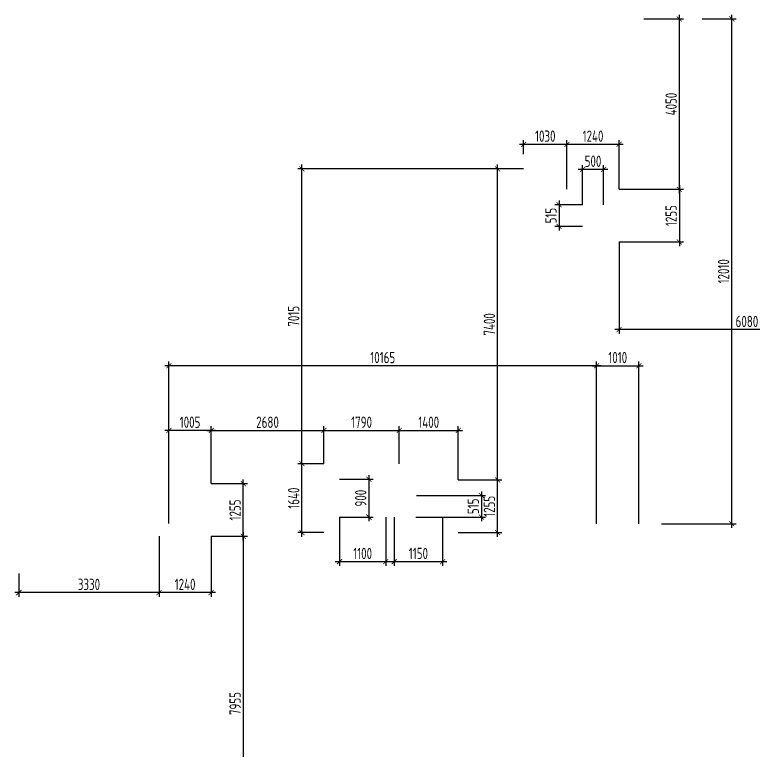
# Model space of a CAD drawing. Header units: millimetres. Extents: x -350007 to 535970, y -888 to 133718.
# Drawn here: x 461274 to 478741, y 112954 to 130451 of the extents above; entities that cross this region are included whole.
import ezdxf

# ---------------------------------------------------------------- set-up
doc = ezdxf.new("R2010")
doc.units = ezdxf.units.MM
doc.layers.add('АР_Размеры нов.', color=15, linetype='Continuous', lineweight=0)
doc.styles.add('ISOCPEUR', font='isocpeur.ttf', dxfattribs={"width": 0.7})
doc.dimstyles.new('R_100', dxfattribs={"dimtxt": 270, "dimasz": 120, "dimexe": 100, "dimexo": 0, "dimgap": 60, "dimtad": 1, "dimdec": 0, "dimrnd": 5, "dimzin": 0, "dimdsep": 46, "dimtxsty": 'ISOCPEUR', "dimblk": 'ARCHTICK', "dimcen": 0, "dimdle": 100, "dimclrd": 256, "dimclre": 256, "dimclrt": 256, "dimadec": 0, "dimazin": 0, "dimtfac": 2, "dimtdec": 0, "dimtofl": 0, "dimtmove": 1, "dimatfit": 3, "dimfxl": 1, "dimtvp": 3, "dimtolj": 1, "dimtzin": 0, "dimarcsym": 0})

# ---------------------------------------------------------------- blocks, each defined once
blk = doc.blocks.new('_ArchTick')
at = {"color": 0, "linetype": 'ByBlock', "const_width": 0.15}
blk.add_lwpolyline([(-0.5, -0.5), (0.5, 0.5)], dxfattribs=at)
blk = doc.blocks.new('*D3084')
at = {"layer": 'АР_Размеры нов.', "lineweight": -2, "ltscale": 100, "transparency": 16777216}
for p, q in [((475108, 118343), (475108, 122201)), ((476115, 118343), (476115, 122201)), ((475008, 122101), (476215, 122101))]:
    blk.add_line(p, q, dxfattribs=at)
at = {"layer": 'АР_Размеры нов.', "lineweight": -2, "ltscale": 100, "transparency": 16777216, "xscale": 120, "yscale": 120, "zscale": 120, "rotation": 180}
blk.add_blockref('_ArchTick', (475108, 122101), dxfattribs=at)
at = {"layer": 'АР_Размеры нов.', "lineweight": -2, "ltscale": 100, "transparency": 16777216, "xscale": 120, "yscale": 120, "zscale": 120}
blk.add_blockref('_ArchTick', (476115, 122101), dxfattribs=at)
at = {"layer": 'АР_Размеры нов.', "ltscale": 100, "transparency": 16777216, "insert": (475612, 122296), "char_height": 270, "attachment_point": 5, "style": 'ISOCPEUR'}
blk.add_mtext('\\A1;1010', dxfattribs=at)
blk = doc.blocks.new('*D3339')
at = {"layer": 'АР_Размеры нов.', "lineweight": -2, "transparency": 16777216}
for p, q in [((477078, 126399), (477078, 124946)), ((475645, 126299), (477178, 126299)), ((475645, 125046), (477178, 125046))]:
    blk.add_line(p, q, dxfattribs=at)
at = {"layer": 'АР_Размеры нов.', "lineweight": -2, "transparency": 16777216, "xscale": 120, "yscale": 120, "zscale": 120}
for p, rotation in [((477078, 126299), 90), ((477078, 125046), 270)]:
    blk.add_blockref('_ArchTick', p, dxfattribs=dict(at, rotation=rotation))
at = {"layer": 'АР_Размеры нов.', "transparency": 16777216, "insert": (476883, 125672), "char_height": 270, "attachment_point": 5, "rotation": 90, "style": 'ISOCPEUR'}
blk.add_mtext('\\A1;1255', dxfattribs=at)
blk = doc.blocks.new('*D3340')
at = {"layer": 'АР_Размеры нов.', "lineweight": -2, "transparency": 16777216}
for p, q in [((477078, 126199), (477078, 130451)), ((476234, 130351), (477178, 130351)), ((475645, 126299), (477178, 126299))]:
    blk.add_line(p, q, dxfattribs=at)
at = {"layer": 'АР_Размеры нов.', "lineweight": -2, "transparency": 16777216, "xscale": 120, "yscale": 120, "zscale": 120}
for p, rotation in [((477078, 130351), 90), ((477078, 126299), 270)]:
    blk.add_blockref('_ArchTick', p, dxfattribs=dict(at, rotation=rotation))
at = {"layer": 'АР_Размеры нов.', "transparency": 16777216, "insert": (476883, 128325), "char_height": 270, "attachment_point": 5, "rotation": 90, "style": 'ISOCPEUR'}
blk.add_mtext('\\A1;4050', dxfattribs=at)
blk = doc.blocks.new('*D3341')
at = {"layer": 'АР_Размеры нов.', "lineweight": -2, "transparency": 16777216}
for p, q in [((474405, 126299), (474405, 127467)), ((475645, 126299), (475645, 127467)), ((475745, 127367), (474305, 127367))]:
    blk.add_line(p, q, dxfattribs=at)
at = {"layer": 'АР_Размеры нов.', "lineweight": -2, "transparency": 16777216, "xscale": 120, "yscale": 120, "zscale": 120, "rotation": 180}
blk.add_blockref('_ArchTick', (474405, 127367), dxfattribs=at)
at = {"layer": 'АР_Размеры нов.', "lineweight": -2, "transparency": 16777216, "xscale": 120, "yscale": 120, "zscale": 120}
blk.add_blockref('_ArchTick', (475645, 127367), dxfattribs=at)
at = {"layer": 'АР_Размеры нов.', "transparency": 16777216, "insert": (475025, 127562), "char_height": 270, "attachment_point": 5, "style": 'ISOCPEUR'}
blk.add_mtext('\\A1;1240', dxfattribs=at)
blk = doc.blocks.new('*D3342')
at = {"layer": 'АР_Размеры нов.', "lineweight": -2, "transparency": 16777216}
for p, q in [((473374, 127132), (473374, 127467)), ((474405, 126299), (474405, 127467)), ((474505, 127367), (473274, 127367))]:
    blk.add_line(p, q, dxfattribs=at)
at = {"layer": 'АР_Размеры нов.', "lineweight": -2, "transparency": 16777216, "xscale": 120, "yscale": 120, "zscale": 120, "rotation": 180}
blk.add_blockref('_ArchTick', (473374, 127367), dxfattribs=at)
at = {"layer": 'АР_Размеры нов.', "lineweight": -2, "transparency": 16777216, "xscale": 120, "yscale": 120, "zscale": 120}
blk.add_blockref('_ArchTick', (474405, 127367), dxfattribs=at)
at = {"layer": 'АР_Размеры нов.', "transparency": 16777216, "insert": (473890, 127562), "char_height": 270, "attachment_point": 5, "style": 'ISOCPEUR'}
blk.add_mtext('\\A1;1030', dxfattribs=at)
blk = doc.blocks.new('*D3382')
at = {"layer": 'АР_Размеры нов.', "lineweight": -2, "transparency": 16777216}
for p, q in [((464705, 118043), (464705, 116605)), ((465945, 118043), (465945, 116605)), ((466045, 116705), (464605, 116705))]:
    blk.add_line(p, q, dxfattribs=at)
at = {"layer": 'АР_Размеры нов.', "lineweight": -2, "transparency": 16777216, "xscale": 120, "yscale": 120, "zscale": 120, "rotation": 180}
blk.add_blockref('_ArchTick', (464705, 116705), dxfattribs=at)
at = {"layer": 'АР_Размеры нов.', "lineweight": -2, "transparency": 16777216, "xscale": 120, "yscale": 120, "zscale": 120}
blk.add_blockref('_ArchTick', (465945, 116705), dxfattribs=at)
at = {"layer": 'АР_Размеры нов.', "transparency": 16777216, "insert": (465325, 116900), "char_height": 270, "attachment_point": 5, "style": 'ISOCPEUR'}
blk.add_mtext('\\A1;1240', dxfattribs=at)
blk = doc.blocks.new('*D3383')
at = {"layer": 'АР_Размеры нов.', "lineweight": -2, "transparency": 16777216}
for p, q in [((464705, 118043), (464705, 116605)), ((461374, 117160), (461374, 116605)), ((464805, 116705), (461274, 116705))]:
    blk.add_line(p, q, dxfattribs=at)
at = {"layer": 'АР_Размеры нов.', "lineweight": -2, "transparency": 16777216, "xscale": 120, "yscale": 120, "zscale": 120, "rotation": 180}
blk.add_blockref('_ArchTick', (461374, 116705), dxfattribs=at)
at = {"layer": 'АР_Размеры нов.', "lineweight": -2, "transparency": 16777216, "xscale": 120, "yscale": 120, "zscale": 120}
blk.add_blockref('_ArchTick', (464705, 116705), dxfattribs=at)
at = {"layer": 'АР_Размеры нов.', "transparency": 16777216, "insert": (463040, 116900), "char_height": 270, "attachment_point": 5, "style": 'ISOCPEUR'}
blk.add_mtext('\\A1;3330', dxfattribs=at)
blk = doc.blocks.new('*D3384')
at = {"layer": 'АР_Размеры нов.', "lineweight": -2, "transparency": 16777216}
for p, q in [((466710, 117943), (466710, 119396)), ((465945, 119296), (466810, 119296)), ((465945, 118043), (466810, 118043))]:
    blk.add_line(p, q, dxfattribs=at)
at = {"layer": 'АР_Размеры нов.', "lineweight": -2, "transparency": 16777216, "xscale": 120, "yscale": 120, "zscale": 120}
for p, rotation in [((466710, 119296), 90), ((466710, 118043), 270)]:
    blk.add_blockref('_ArchTick', p, dxfattribs=dict(at, rotation=rotation))
at = {"layer": 'АР_Размеры нов.', "transparency": 16777216, "insert": (466515, 118669), "char_height": 270, "attachment_point": 5, "rotation": 90, "style": 'ISOCPEUR'}
blk.add_mtext('\\A1;1255', dxfattribs=at)
blk = doc.blocks.new('*D3385')
at = {"layer": 'АР_Размеры нов.', "lineweight": -2, "transparency": 16777216}
for p, q in [((466710, 118143), (466710, 109987)), ((465945, 118043), (466810, 118043)), ((466297, 110087), (466810, 110087))]:
    blk.add_line(p, q, dxfattribs=at)
at = {"layer": 'АР_Размеры нов.', "lineweight": -2, "transparency": 16777216, "xscale": 120, "yscale": 120, "zscale": 120}
for p, rotation in [((466710, 118043), 90), ((466710, 110087), 270)]:
    blk.add_blockref('_ArchTick', p, dxfattribs=dict(at, rotation=rotation))
at = {"layer": 'АР_Размеры нов.', "transparency": 16777216, "insert": (466515, 114065), "char_height": 270, "attachment_point": 5, "rotation": 90, "style": 'ISOCPEUR'}
blk.add_mtext('\\A1;7955', dxfattribs=at)
blk = doc.blocks.new('*D3403')
at = {"layer": 'АР_Размеры нов.', "lineweight": -2, "transparency": 16777216}
for p, q in [((464941, 118351), (464941, 122201)), ((475108, 118343), (475108, 122201)), ((475208, 122101), (464841, 122101))]:
    blk.add_line(p, q, dxfattribs=at)
at = {"layer": 'АР_Размеры нов.', "lineweight": -2, "transparency": 16777216, "xscale": 120, "yscale": 120, "zscale": 120, "rotation": 180}
blk.add_blockref('_ArchTick', (464941, 122101), dxfattribs=at)
at = {"layer": 'АР_Размеры нов.', "lineweight": -2, "transparency": 16777216, "xscale": 120, "yscale": 120, "zscale": 120}
blk.add_blockref('_ArchTick', (475108, 122101), dxfattribs=at)
at = {"layer": 'АР_Размеры нов.', "transparency": 16777216, "insert": (470025, 122296), "char_height": 270, "attachment_point": 5, "style": 'ISOCPEUR'}
blk.add_mtext('\\A1;10165', dxfattribs=at)
blk = doc.blocks.new('*D3404')
at = {"layer": 'АР_Размеры нов.', "lineweight": -2, "transparency": 16777216}
for p, q in [((466045, 120562), (464841, 120562)), ((464941, 118758), (464941, 120662)), ((465945, 119296), (465945, 120662))]:
    blk.add_line(p, q, dxfattribs=at)
at = {"layer": 'АР_Размеры нов.', "lineweight": -2, "transparency": 16777216, "xscale": 120, "yscale": 120, "zscale": 120, "rotation": 180}
blk.add_blockref('_ArchTick', (464941, 120562), dxfattribs=at)
at = {"layer": 'АР_Размеры нов.', "lineweight": -2, "transparency": 16777216, "xscale": 120, "yscale": 120, "zscale": 120}
blk.add_blockref('_ArchTick', (465945, 120562), dxfattribs=at)
at = {"layer": 'АР_Размеры нов.', "transparency": 16777216, "insert": (465443, 120757), "char_height": 270, "attachment_point": 5, "style": 'ISOCPEUR'}
blk.add_mtext('\\A1;1005', dxfattribs=at)
blk = doc.blocks.new('*D3405')
at = {"layer": 'АР_Размеры нов.', "lineweight": -2, "transparency": 16777216}
for p, q in [((465845, 120562), (468727, 120562)), ((465945, 119296), (465945, 120662)), ((468627, 119771), (468627, 120662))]:
    blk.add_line(p, q, dxfattribs=at)
at = {"layer": 'АР_Размеры нов.', "lineweight": -2, "transparency": 16777216, "xscale": 120, "yscale": 120, "zscale": 120, "rotation": 180}
blk.add_blockref('_ArchTick', (465945, 120562), dxfattribs=at)
at = {"layer": 'АР_Размеры нов.', "lineweight": -2, "transparency": 16777216, "xscale": 120, "yscale": 120, "zscale": 120}
blk.add_blockref('_ArchTick', (468627, 120562), dxfattribs=at)
at = {"layer": 'АР_Размеры нов.', "transparency": 16777216, "insert": (467286, 120757), "char_height": 270, "attachment_point": 5, "style": 'ISOCPEUR'}
blk.add_mtext('\\A1;2680', dxfattribs=at)
blk = doc.blocks.new('*D3406')
at = {"layer": 'АР_Размеры нов.', "lineweight": -2, "transparency": 16777216}
for p, q in [((468527, 120562), (470517, 120562)), ((468627, 119771), (468627, 120662)), ((470417, 119771), (470417, 120662))]:
    blk.add_line(p, q, dxfattribs=at)
at = {"layer": 'АР_Размеры нов.', "lineweight": -2, "transparency": 16777216, "xscale": 120, "yscale": 120, "zscale": 120, "rotation": 180}
blk.add_blockref('_ArchTick', (468627, 120562), dxfattribs=at)
at = {"layer": 'АР_Размеры нов.', "lineweight": -2, "transparency": 16777216, "xscale": 120, "yscale": 120, "zscale": 120}
blk.add_blockref('_ArchTick', (470417, 120562), dxfattribs=at)
at = {"layer": 'АР_Размеры нов.', "transparency": 16777216, "insert": (469522, 120757), "char_height": 270, "attachment_point": 5, "style": 'ISOCPEUR'}
blk.add_mtext('\\A1;1790', dxfattribs=at)
blk = doc.blocks.new('*D3407')
at = {"layer": 'АР_Размеры нов.', "lineweight": -2, "transparency": 16777216}
for p, q in [((470317, 120562), (471919, 120562)), ((470417, 119771), (470417, 120662)), ((471819, 119383), (471819, 120662))]:
    blk.add_line(p, q, dxfattribs=at)
at = {"layer": 'АР_Размеры нов.', "lineweight": -2, "transparency": 16777216, "xscale": 120, "yscale": 120, "zscale": 120, "rotation": 180}
blk.add_blockref('_ArchTick', (470417, 120562), dxfattribs=at)
at = {"layer": 'АР_Размеры нов.', "lineweight": -2, "transparency": 16777216, "xscale": 120, "yscale": 120, "zscale": 120}
blk.add_blockref('_ArchTick', (471819, 120562), dxfattribs=at)
at = {"layer": 'АР_Размеры нов.', "transparency": 16777216, "insert": (471118, 120757), "char_height": 270, "attachment_point": 5, "style": 'ISOCPEUR'}
blk.add_mtext('\\A1;1400', dxfattribs=at)
blk = doc.blocks.new('*D3408')
at = {"layer": 'АР_Размеры нов.', "lineweight": -2, "transparency": 16777216}
for p, q in [((471819, 119383), (472856, 119383)), ((472756, 118031), (472756, 119483)), ((471819, 118131), (472856, 118131))]:
    blk.add_line(p, q, dxfattribs=at)
at = {"layer": 'АР_Размеры нов.', "lineweight": -2, "transparency": 16777216, "xscale": 120, "yscale": 120, "zscale": 120}
for p, rotation in [((472756, 119383), 90), ((472756, 118131), 270)]:
    blk.add_blockref('_ArchTick', p, dxfattribs=dict(at, rotation=rotation))
at = {"layer": 'АР_Размеры нов.', "transparency": 16777216, "insert": (472561, 118757), "char_height": 270, "attachment_point": 5, "rotation": 90, "style": 'ISOCPEUR'}
blk.add_mtext('\\A1;1255', dxfattribs=at)
blk = doc.blocks.new('*D3409')
at = {"layer": 'АР_Размеры нов.', "lineweight": -2, "transparency": 16777216}
for p, q in [((472756, 119283), (472756, 126884)), ((473374, 126784), (472656, 126784)), ((471819, 119383), (472856, 119383))]:
    blk.add_line(p, q, dxfattribs=at)
at = {"layer": 'АР_Размеры нов.', "lineweight": -2, "transparency": 16777216, "xscale": 120, "yscale": 120, "zscale": 120}
for p, rotation in [((472756, 126784), 90), ((472756, 119383), 270)]:
    blk.add_blockref('_ArchTick', p, dxfattribs=dict(at, rotation=rotation))
at = {"layer": 'АР_Размеры нов.', "transparency": 16777216, "insert": (472561, 123084), "char_height": 270, "attachment_point": 5, "rotation": 90, "style": 'ISOCPEUR'}
blk.add_mtext('\\A1;7400', dxfattribs=at)
blk = doc.blocks.new('*D3410')
at = {"layer": 'АР_Размеры нов.', "lineweight": -2, "transparency": 16777216}
for p, q in [((468103, 118031), (468103, 119871)), ((468627, 119771), (468003, 119771)), ((468627, 118131), (468003, 118131))]:
    blk.add_line(p, q, dxfattribs=at)
at = {"layer": 'АР_Размеры нов.', "lineweight": -2, "transparency": 16777216, "xscale": 120, "yscale": 120, "zscale": 120}
for p, rotation in [((468103, 119771), 90), ((468103, 118131), 270)]:
    blk.add_blockref('_ArchTick', p, dxfattribs=dict(at, rotation=rotation))
at = {"layer": 'АР_Размеры нов.', "transparency": 16777216, "insert": (467908, 118951), "char_height": 270, "attachment_point": 5, "rotation": 90, "style": 'ISOCPEUR'}
blk.add_mtext('\\A1;1640', dxfattribs=at)
blk = doc.blocks.new('*D3411')
at = {"layer": 'АР_Размеры нов.', "lineweight": -2, "transparency": 16777216}
for p, q in [((468103, 119671), (468103, 126884)), ((473125, 126784), (468003, 126784)), ((468627, 119771), (468003, 119771))]:
    blk.add_line(p, q, dxfattribs=at)
at = {"layer": 'АР_Размеры нов.', "lineweight": -2, "transparency": 16777216, "xscale": 120, "yscale": 120, "zscale": 120}
for p, rotation in [((468103, 126784), 90), ((468103, 119771), 270)]:
    blk.add_blockref('_ArchTick', p, dxfattribs=dict(at, rotation=rotation))
at = {"layer": 'АР_Размеры нов.', "transparency": 16777216, "insert": (467908, 123277), "char_height": 270, "attachment_point": 5, "rotation": 90, "style": 'ISOCPEUR'}
blk.add_mtext('\\A1;7015', dxfattribs=at)
blk = doc.blocks.new('*D3414')
at = {"layer": 'АР_Размеры нов.', "lineweight": -2, "transparency": 16777216}
for p, q in [((475645, 125046), (475645, 122859)), ((481724, 123652), (481724, 122859)), ((481824, 122959), (475545, 122959))]:
    blk.add_line(p, q, dxfattribs=at)
at = {"layer": 'АР_Размеры нов.', "lineweight": -2, "transparency": 16777216, "xscale": 120, "yscale": 120, "zscale": 120, "rotation": 180}
blk.add_blockref('_ArchTick', (475645, 122959), dxfattribs=at)
at = {"layer": 'АР_Размеры нов.', "lineweight": -2, "transparency": 16777216, "xscale": 120, "yscale": 120, "zscale": 120}
blk.add_blockref('_ArchTick', (481724, 122959), dxfattribs=at)
at = {"layer": 'АР_Размеры нов.', "transparency": 16777216, "insert": (478685, 123154), "char_height": 270, "attachment_point": 5, "style": 'ISOCPEUR'}
blk.add_mtext('\\A1;6080', dxfattribs=at)
blk = doc.blocks.new('*D3670')
at = {"layer": 'АР_Размеры нов.', "lineweight": -2, "transparency": 16777216}
for p, q in [((468997, 118501), (468997, 117340)), ((470097, 118501), (470097, 117340)), ((470197, 117440), (468897, 117440))]:
    blk.add_line(p, q, dxfattribs=at)
at = {"layer": 'АР_Размеры нов.', "lineweight": -2, "transparency": 16777216, "xscale": 120, "yscale": 120, "zscale": 120, "rotation": 180}
blk.add_blockref('_ArchTick', (468997, 117440), dxfattribs=at)
at = {"layer": 'АР_Размеры нов.', "lineweight": -2, "transparency": 16777216, "xscale": 120, "yscale": 120, "zscale": 120}
blk.add_blockref('_ArchTick', (470097, 117440), dxfattribs=at)
at = {"layer": 'АР_Размеры нов.', "transparency": 16777216, "insert": (469547, 117635), "char_height": 270, "attachment_point": 5, "style": 'ISOCPEUR'}
blk.add_mtext('\\A1;1100', dxfattribs=at)
blk = doc.blocks.new('*D3671')
at = {"layer": 'АР_Размеры нов.', "lineweight": -2, "transparency": 16777216}
for p, q in [((470297, 118501), (470297, 117340)), ((471449, 118501), (471449, 117340)), ((471549, 117440), (470197, 117440))]:
    blk.add_line(p, q, dxfattribs=at)
at = {"layer": 'АР_Размеры нов.', "lineweight": -2, "transparency": 16777216, "xscale": 120, "yscale": 120, "zscale": 120, "rotation": 180}
blk.add_blockref('_ArchTick', (470297, 117440), dxfattribs=at)
at = {"layer": 'АР_Размеры нов.', "lineweight": -2, "transparency": 16777216, "xscale": 120, "yscale": 120, "zscale": 120}
blk.add_blockref('_ArchTick', (471449, 117440), dxfattribs=at)
at = {"layer": 'АР_Размеры нов.', "transparency": 16777216, "insert": (470873, 117635), "char_height": 270, "attachment_point": 5, "style": 'ISOCPEUR'}
blk.add_mtext('\\A1;1150', dxfattribs=at)
blk = doc.blocks.new('*D3672')
at = {"layer": 'АР_Размеры нов.', "lineweight": -2, "transparency": 16777216}
for p, q in [((468997, 119401), (469796, 119401)), ((469696, 119501), (469696, 118401)), ((468997, 118501), (469796, 118501))]:
    blk.add_line(p, q, dxfattribs=at)
at = {"layer": 'АР_Размеры нов.', "lineweight": -2, "transparency": 16777216, "xscale": 120, "yscale": 120, "zscale": 120}
for p, rotation in [((469696, 119401), 90), ((469696, 118501), 270)]:
    blk.add_blockref('_ArchTick', p, dxfattribs=dict(at, rotation=rotation))
at = {"layer": 'АР_Размеры нов.', "transparency": 16777216, "insert": (469501, 118951), "char_height": 270, "attachment_point": 5, "rotation": 90, "style": 'ISOCPEUR'}
blk.add_mtext('\\A1;900', dxfattribs=at)
blk = doc.blocks.new('*D3673')
at = {"layer": 'АР_Размеры нов.', "lineweight": -2, "transparency": 16777216}
for p, q in [((470831, 119013), (472472, 119013)), ((472372, 119113), (472372, 118401)), ((470809, 118501), (472472, 118501))]:
    blk.add_line(p, q, dxfattribs=at)
at = {"layer": 'АР_Размеры нов.', "lineweight": -2, "transparency": 16777216, "xscale": 120, "yscale": 120, "zscale": 120}
for p, rotation in [((472372, 119013), 90), ((472372, 118501), 270)]:
    blk.add_blockref('_ArchTick', p, dxfattribs=dict(at, rotation=rotation))
at = {"layer": 'АР_Размеры нов.', "transparency": 16777216, "insert": (472177, 118757), "char_height": 270, "attachment_point": 5, "rotation": 90, "style": 'ISOCPEUR'}
blk.add_mtext('\\A1;515', dxfattribs=at)
blk = doc.blocks.new('*D3674')
at = {"layer": 'АР_Размеры нов.', "lineweight": -2, "transparency": 16777216}
for p, q in [((474219, 126029), (474219, 125316)), ((474775, 125929), (474119, 125929)), ((474775, 125416), (474119, 125416))]:
    blk.add_line(p, q, dxfattribs=at)
at = {"layer": 'АР_Размеры нов.', "lineweight": -2, "transparency": 16777216, "xscale": 120, "yscale": 120, "zscale": 120}
for p, rotation in [((474219, 125929), 90), ((474219, 125416), 270)]:
    blk.add_blockref('_ArchTick', p, dxfattribs=dict(at, rotation=rotation))
at = {"layer": 'АР_Размеры нов.', "transparency": 16777216, "insert": (474024, 125672), "char_height": 270, "attachment_point": 5, "rotation": 90, "style": 'ISOCPEUR'}
blk.add_mtext('\\A1;515', dxfattribs=at)
blk = doc.blocks.new('*D3675')
at = {"layer": 'АР_Размеры нов.', "lineweight": -2, "transparency": 16777216}
for p, q in [((474775, 125929), (474775, 126870)), ((475275, 125929), (475275, 126870)), ((475375, 126770), (474675, 126770))]:
    blk.add_line(p, q, dxfattribs=at)
at = {"layer": 'АР_Размеры нов.', "lineweight": -2, "transparency": 16777216, "xscale": 120, "yscale": 120, "zscale": 120, "rotation": 180}
blk.add_blockref('_ArchTick', (474775, 126770), dxfattribs=at)
at = {"layer": 'АР_Размеры нов.', "lineweight": -2, "transparency": 16777216, "xscale": 120, "yscale": 120, "zscale": 120}
blk.add_blockref('_ArchTick', (475275, 126770), dxfattribs=at)
at = {"layer": 'АР_Размеры нов.', "transparency": 16777216, "insert": (475025, 126965), "char_height": 270, "attachment_point": 5, "style": 'ISOCPEUR'}
blk.add_mtext('\\A1;500', dxfattribs=at)
blk = doc.blocks.new('*D3705')
at = {"layer": 'АР_Размеры нов.', "lineweight": -2, "transparency": 16777216}
for p, q in [((478325, 118243), (478325, 130451)), ((477624, 130351), (478425, 130351)), ((476652, 118343), (478425, 118343))]:
    blk.add_line(p, q, dxfattribs=at)
at = {"layer": 'АР_Размеры нов.', "lineweight": -2, "transparency": 16777216, "xscale": 120, "yscale": 120, "zscale": 120}
for p, rotation in [((478325, 130351), 90), ((478325, 118343), 270)]:
    blk.add_blockref('_ArchTick', p, dxfattribs=dict(at, rotation=rotation))
at = {"layer": 'АР_Размеры нов.', "transparency": 16777216, "insert": (478130, 124347), "char_height": 270, "attachment_point": 5, "rotation": 90, "style": 'ISOCPEUR'}
blk.add_mtext('\\A1;12010', dxfattribs=at)

msp = doc.modelspace()

# ---------------------------------------------------------------- dimensions: what is measured, and where the dimension line sits
at = {"layer": 'АР_Размеры нов.'}
for base, p1, p2, picture, middle in [((477078.4, 130350.7), (475644.9, 126298.7), (476234.4, 130350.7), '*D3340', (476883.4, 128324.7)), ((478324.7, 130350.7), (476652.5, 118342.6), (477624.2, 130350.7), '*D3705', (478129.7, 124346.6)), ((468102.7, 126784), (468627.1, 119770.7), (473125.4, 126784), '*D3411', (467907.7, 123277.3)), ((472756.4, 126784), (471819.2, 119383.4), (473374.2, 126784), '*D3409', (472561.4, 123083.7)), ((477078.4, 125045.9), (475644.9, 126298.7), (475644.9, 125045.9), '*D3339', (476883.4, 125672.3)), ((474219.5, 125415.9), (474774.9, 125928.7), (474774.9, 125415.9), '*D3674', (474024.5, 125672.3)), ((468102.7, 119770.7), (468627.1, 118130.7), (468627.1, 119770.7), '*D3410', (467907.7, 118950.7)), ((466709.5, 119295.7), (465945.4, 118042.9), (465945.4, 119295.7), '*D3384', (466514.5, 118669.3)), ((469696.1, 118500.7), (468997.1, 119400.7), (468997.1, 118500.7), '*D3672', (469501.1, 118950.7)), ((472756.4, 119383.4), (471819.2, 118130.7), (471819.2, 119383.4), '*D3408', (472561.4, 118757)), ((472371.6, 118500.7), (470831.3, 119013.4), (470808.8, 118500.7), '*D3673', (472176.6, 118757)), ((466709.5286, 110087.412), (465945.4492, 118042.9325), (466296.7702, 110087.412), '*D3385', (466514.5286, 114065.1722))]:
    dim = msp.add_linear_dim(base=base, p1=p1, p2=p2, angle=90, dimstyle='R_100', override={"dimpost": '\\X'}, dxfattribs=at)
    dim.commit()
    dim.dimension.update_dxf_attribs({"geometry": picture, "text_midpoint": middle})
for base, p1, p2, override, picture, middle in [((473374.2, 127366.9), (474404.9, 126298.7), (473374.2, 127132), {"dimpost": '\\X'}, '*D3342', (473889.5, 127561.9)), ((474404.9, 127366.9), (475644.9, 126298.7), (474404.9, 126298.7), {"dimpost": '\\X'}, '*D3341', (475024.9, 127561.9)), ((474774.9, 126770.3), (475274.9, 125928.7), (474774.9, 125928.7), {"dimpost": '\\X'}, '*D3675', (475024.9, 126965.3)), ((475644.9, 122959.1), (481724.2, 123652.4), (475644.9, 125045.9), {"dimpost": '\\X'}, '*D3414', (478684.5, 123154.1)), ((464941.4316, 122101.0865), (475107.9439, 118342.593), (464941.4316, 118350.6825), {"dimpost": '\\X', "dimfxl": 2.5, "dimarcsym": 2}, '*D3403', (470024.6877, 122296.0865)), ((464941.3, 120562.2), (465945.4, 119295.7), (464941.3, 118758.2), {"dimpost": '\\X'}, '*D3404', (465443.4, 120757.2)), ((468627.1, 120562.2), (465945.4, 119295.7), (468627.1, 119770.7), {"dimpost": '\\X'}, '*D3405', (467286.3, 120757.2)), ((470417.1, 120562.2), (468627.1, 119770.7), (470417.1, 119770.7), {"dimpost": '\\X'}, '*D3406', (469522.1, 120757.2)), ((471819.2, 120562.2), (470417.1, 119770.7), (471819.2, 119383.4), {"dimpost": '\\X'}, '*D3407', (471118.1, 120757.2)), ((468997.1, 117440.2), (470097.1, 118500.7), (468997.1, 118500.7), {"dimpost": '\\X'}, '*D3670', (469547.1, 117635.2)), ((470297.1, 117440.2), (471449.2, 118500.7), (470297.1, 118500.7), {"dimpost": '\\X'}, '*D3671', (470873.1, 117635.2)), ((461374.2, 116704.8), (464705.4, 118042.9), (461374.2, 117160.2), {"dimpost": '\\X'}, '*D3383', (463039.8, 116899.8)), ((464705.4, 116704.8), (465945.4, 118042.9), (464705.4, 118042.9), {"dimpost": '\\X'}, '*D3382', (465325.4, 116899.8))]:
    dim = msp.add_linear_dim(base=base, p1=p1, p2=p2, dimstyle='R_100', override=override, dxfattribs=at)
    dim.commit()
    dim.dimension.update_dxf_attribs({"geometry": picture, "text_midpoint": middle})
at = {"layer": 'АР_Размеры нов.', "ltscale": 100}
dim = msp.add_linear_dim(base=(476115.4492, 122101.0865), p1=(475107.9439, 118342.593), p2=(476115.4492, 118342.593), dimstyle='R_100', override={"dimpost": '\\X', "dimfxl": 2.5, "dimarcsym": 2}, dxfattribs=at)
dim.commit()
dim.dimension.update_dxf_attribs({"geometry": '*D3084', "text_midpoint": (475611.6965, 122296.0865)})

doc.saveas('drawing.dxf')
